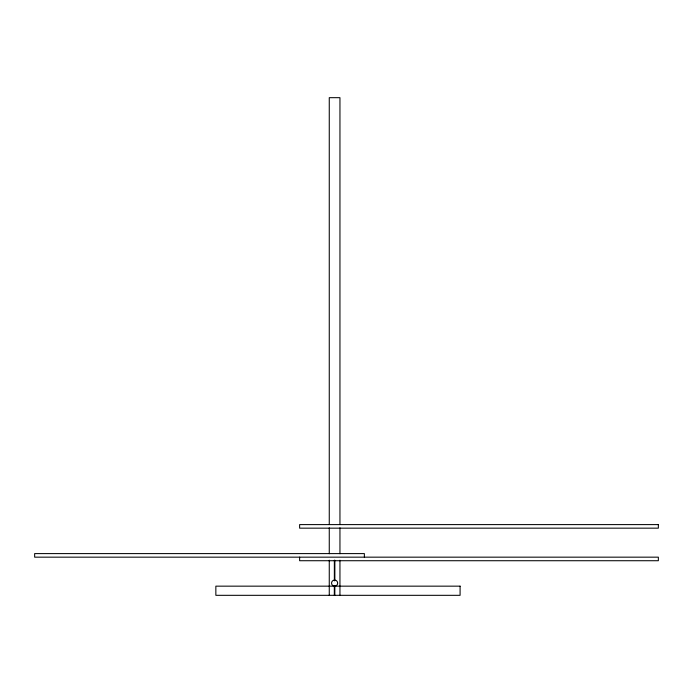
<?xml version="1.0" encoding="UTF-8"?>
<svg xmlns="http://www.w3.org/2000/svg" width="693" height="693" viewBox="0 0 693 693"><rect width="100%" height="100%" fill="white"/><g stroke="black" fill="none" stroke-linecap="round" stroke-linejoin="round"><path stroke-width="1.04" d="M364.371 557.163L364.371 553.603L34.65 553.603L34.65 557.163L658.35 557.163L658.35 560.724L299.627 560.724L299.627 557.163M339.951 524.601L339.951 97.678L329.262 97.678L329.262 524.601M339.951 527.797L339.951 553.742M339.951 560.221L339.951 595.322M334.858 560.221L334.858 580.76M334.858 586.157L334.814 595.322M334.485 586.157L334.485 595.322M334.355 560.221L334.355 580.76M334.355 586.157L334.355 595.322M329.262 527.797L329.262 553.742M329.262 560.221L329.262 595.322M335.473 586.053L333.887 586.096A3.049 3.049 0 0 1 332.06 581.444A3.049 3.049 0 0 1 337.067 581.314A3.049 3.049 0 0 1 335.473 586.053M658.35 524.601L299.627 524.601L299.627 528.161L658.35 528.161L658.35 524.601M460.091 586.157L215.852 586.157L215.852 595.322L460.091 595.322L460.091 586.157"/></g></svg>
